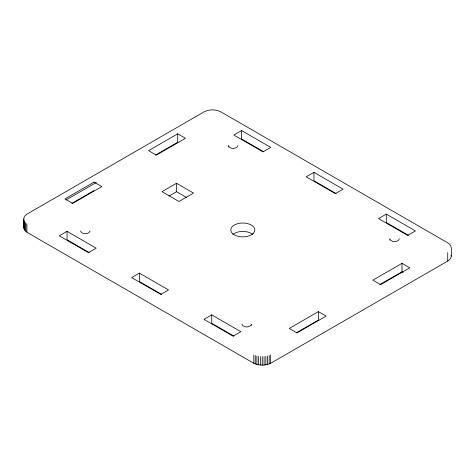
<?xml version="1.0" encoding="UTF-8"?>
<svg xmlns="http://www.w3.org/2000/svg" width="475" height="475" viewBox="0 0 475 475"><rect width="100%" height="100%" fill="white"/><g stroke="black" fill="none" stroke-linecap="round" stroke-linejoin="round"><path stroke-width="0.71" d="M451.149 255.247A12.017 6.935 0 0 1 447.729 261.06L270.661 363.286C265.424 365.726 259.065 365.726 253.822 363.286L26.909 232.281L24.273 229.514L23.881 226.361M90.072 230.921C88.944 234.727 81.581 234.727 80.459 230.921M237.916 145.564C236.793 149.37 229.431 149.37 228.303 145.564L228.303 146.965M399.356 238.771C398.234 242.577 390.872 242.577 389.743 238.771L389.743 240.172M177.697 133.825L148.568 150.646L156.334 155.129L185.47 138.314L177.697 133.825L177.697 142.239L155.533 155.034M66.043 199.963L96.199 182.554M71.897 203.318L94.062 190.523M67.058 231.343L59.286 235.832L88.421 252.647L96.188 248.164L67.058 231.343L67.058 239.756L89.223 252.552M241.609 130.566L233.837 135.054L262.972 151.875L270.738 147.387L241.609 130.566L241.609 138.979L263.773 151.774M176.546 183.267L161.981 191.68L178.974 201.489L193.539 193.082L176.546 183.267L176.546 191.68L186.616 197.493M168.946 196.068L176.546 191.68M139.401 273.113L131.634 277.596L160.764 294.417L168.536 289.934L139.401 273.113L139.401 281.521L161.565 294.322M313.951 172.336L306.185 176.819L335.314 193.64L343.087 189.157L313.951 172.336L313.951 180.743L336.116 193.545M211.749 314.878L203.977 319.366L233.112 336.187L240.878 331.698L211.749 314.878L211.749 323.291L233.914 336.086M386.3 214.106L378.527 218.589L407.663 235.41L415.429 230.921L386.3 214.106L386.3 222.514L408.464 235.309M318.381 311.624L289.251 328.439L297.017 332.928L326.153 316.107L318.381 311.624L318.381 320.031L296.216 332.827M402.016 263.334L372.887 280.155L380.653 284.638L409.788 267.823L402.016 263.334L402.016 271.748L379.852 284.543M402.016 271.748L403.21 272.436M241.9 324.134C243.028 327.934 250.384 327.934 251.513 324.134L251.513 325.535M451.25 256.156C451.113 251.732 452.883 245.213 447.729 242.838L220.97 111.922C215.781 109.191 209.172 109.191 203.977 111.922L26.909 214.148L24.92 215.923L23.881 217.954L23.881 228.475M447.729 252.647L447.729 261.06M270.661 354.878L270.661 363.286M269.194 355.52L269.194 363.927M267.585 356.03L267.585 364.438M265.869 356.398L265.869 364.812M264.076 356.624L264.076 365.037M262.242 356.701L262.242 365.115M260.413 356.624L260.413 365.037M258.62 356.398L258.62 364.812M256.898 356.03L256.898 364.438M255.289 355.52L255.289 363.927M253.822 354.878L253.822 363.286M26.909 223.868L26.909 232.281M25.804 223.024L25.804 231.432M24.92 222.092L24.92 230.506M24.273 221.101L24.273 229.514M23.75 219.011L23.75 227.418M232.827 234.502A12.017 6.935 0 0 1 234.323 233.445L236.811 232.346A12.017 6.935 0 0 1 252.813 234.502M253.228 233.409L251.317 234.846A12.017 6.935 0 0 1 234.323 234.846A12.017 6.935 0 0 1 234.323 225.037L236.811 223.933A12.017 6.935 0 0 1 251.317 225.037A12.017 6.935 0 0 1 253.228 233.409M94.062 182.115L64.933 198.93L72.699 203.419L101.834 186.598L94.062 182.115"/></g></svg>
